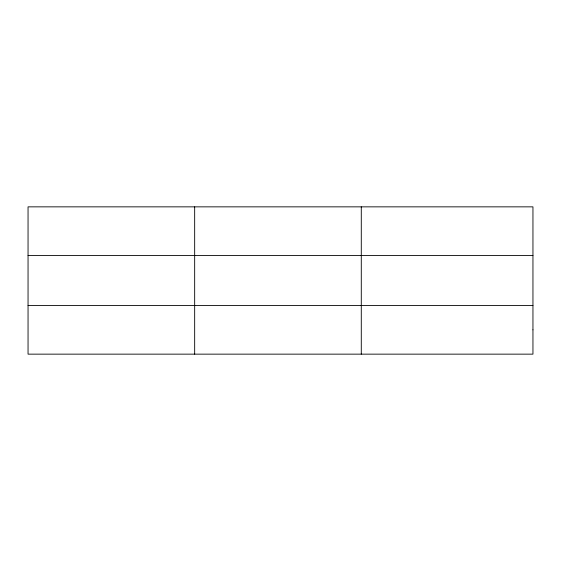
<?xml version="1.0" encoding="UTF-8"?>
<svg xmlns="http://www.w3.org/2000/svg" width="561" height="561" viewBox="0 0 561 561"><rect width="100%" height="100%" fill="white"/><g stroke="black" fill="none" stroke-linecap="round" stroke-linejoin="round"><path stroke-width="0.84" d="M194.667 354.145L194.667 206.855M361.284 354.145L361.284 206.855M28.05 255.458L532.95 255.458M28.05 305.542L532.95 305.542M532.95 329.84L532.95 354.145L28.05 354.145L28.05 206.855L532.95 206.855L532.95 329.84"/></g></svg>
